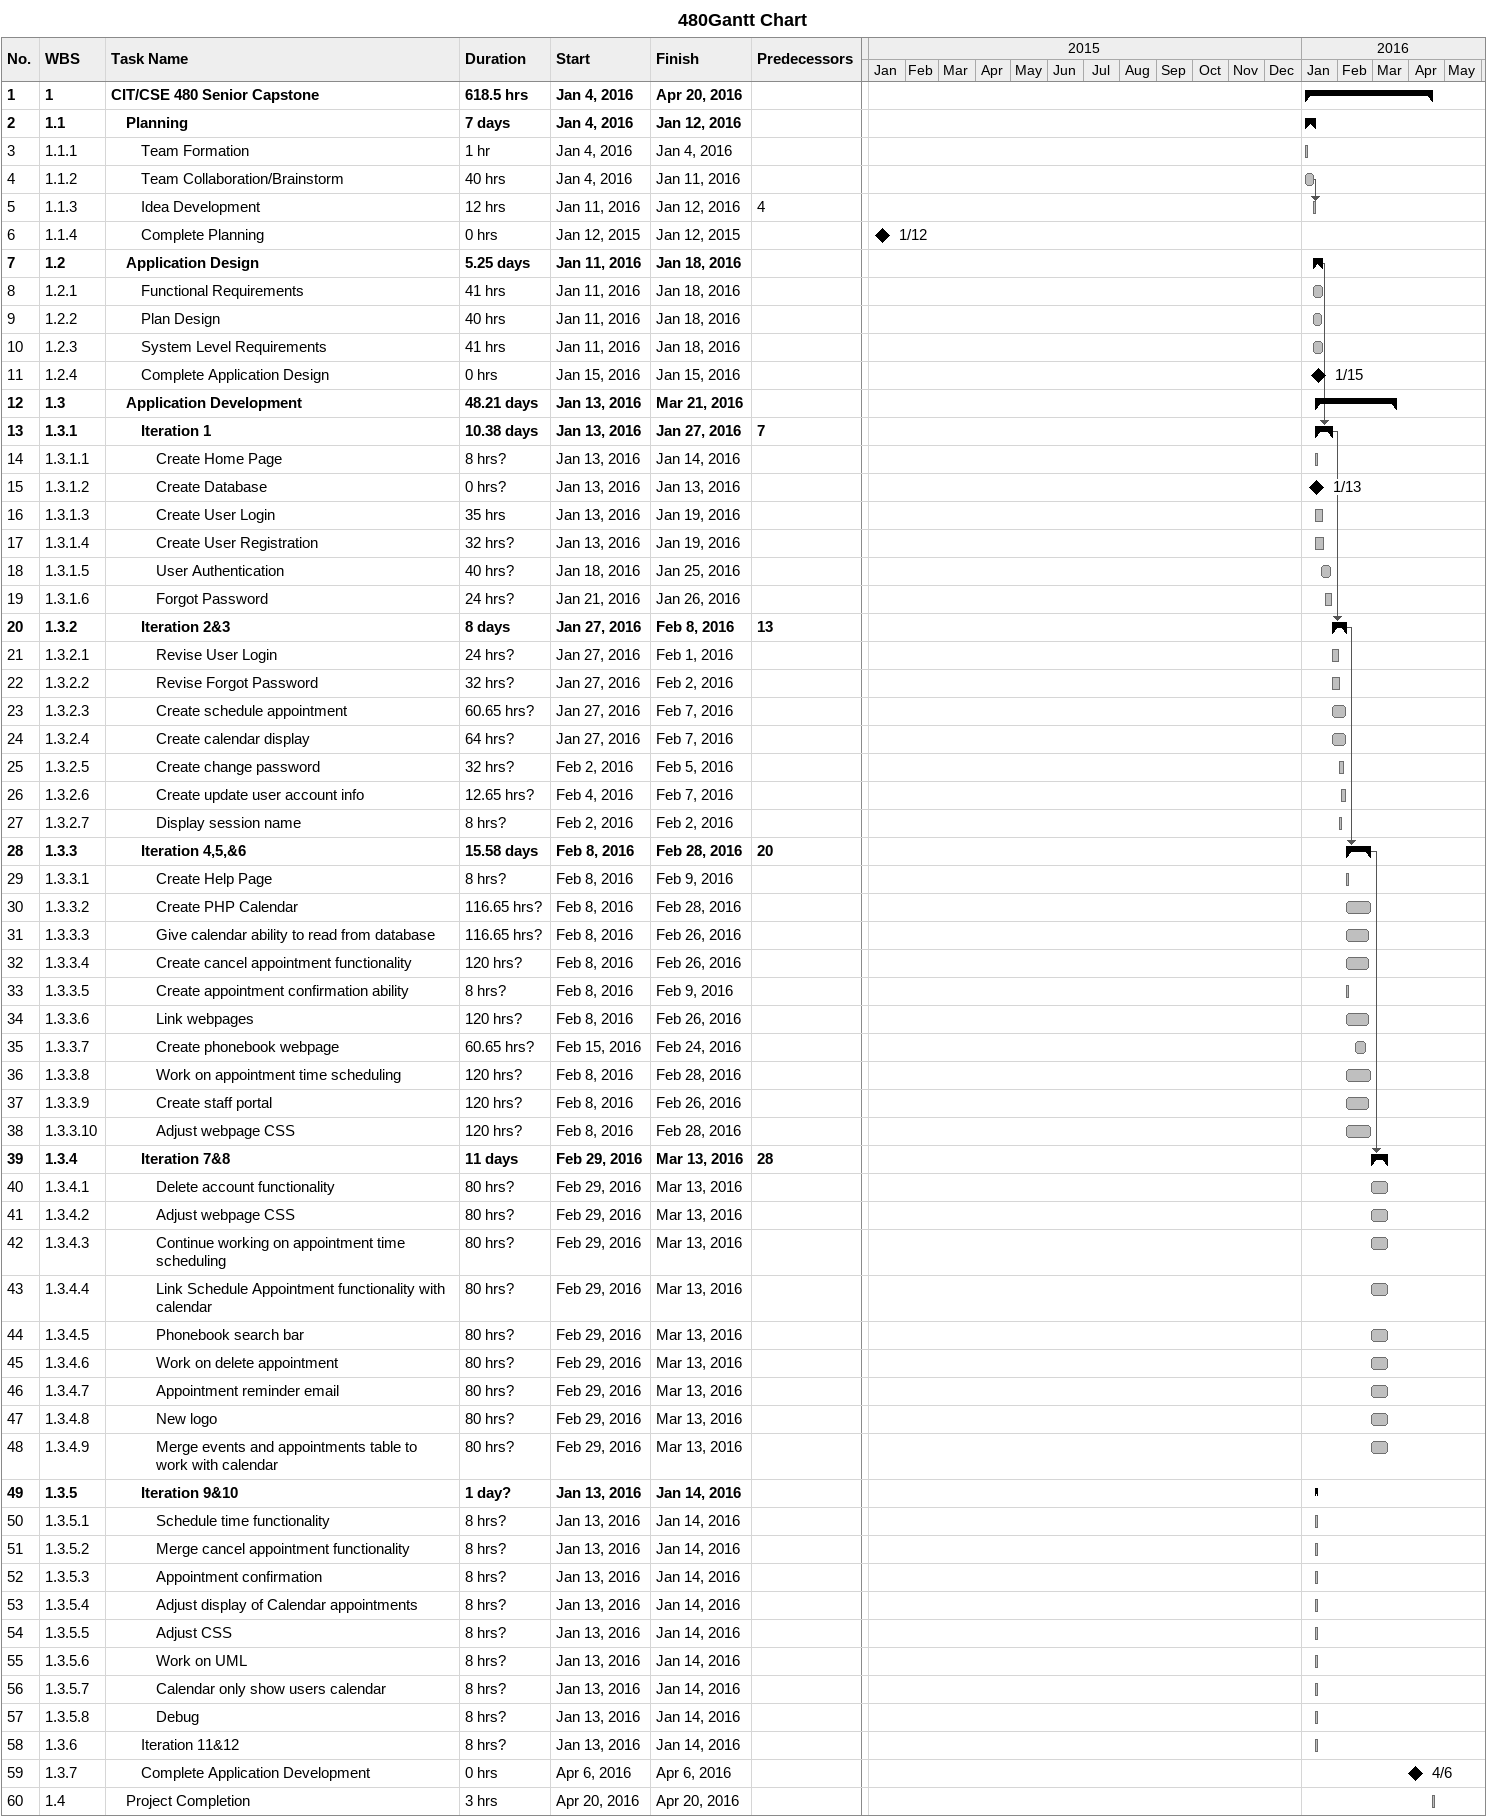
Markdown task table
480Gantt Chart

| ID | WBS | Task | Duration | Start | Finish | Predecessors |
|---|---|---|---|---|---|---|
| 1 | 1 | **CIT/CSE 480 Senior Capstone** | 618.5h | 2016-01-04 | 2016-04-20 |  |
| 2 | 1.1 | **Planning** | 7d | 2016-01-04 | 2016-01-12 |  |
| 3 | 1.1.1 | Team Formation | 1h | 2016-01-04 | 2016-01-04 |  |
| 4 | 1.1.2 | Team Collaboration/Brainstorm | 40h | 2016-01-04 | 2016-01-11 |  |
| 5 | 1.1.3 | Idea Development | 12h | 2016-01-11 | 2016-01-12 | 4 |
| 6 | 1.1.4 | Complete Planning | 0h | 2015-01-12 | 2015-01-12 |  |
| 7 | 1.2 | **Application Design** | 5.25d | 2016-01-11 | 2016-01-18 |  |
| 8 | 1.2.1 | Functional Requirements | 41h | 2016-01-11 | 2016-01-18 |  |
| 9 | 1.2.2 | Plan Design | 40h | 2016-01-11 | 2016-01-18 |  |
| 10 | 1.2.3 | System Level Requirements | 41h | 2016-01-11 | 2016-01-18 |  |
| 11 | 1.2.4 | Complete Application Design | 0h | 2016-01-15 | 2016-01-15 |  |
| 12 | 1.3 | **Application Development** | 48.21d | 2016-01-13 | 2016-03-21 |  |
| 13 | 1.3.1 | **Iteration 1** | 10.38d | 2016-01-13 | 2016-01-27 | 7 |
| 14 | 1.3.1.1 | Create Home Page | 8h? | 2016-01-13 | 2016-01-14 |  |
| 15 | 1.3.1.2 | Create Database | 0h? | 2016-01-13 | 2016-01-13 |  |
| 16 | 1.3.1.3 | Create User Login | 35h | 2016-01-13 | 2016-01-19 |  |
| 17 | 1.3.1.4 | Create User Registration | 32h? | 2016-01-13 | 2016-01-19 |  |
| 18 | 1.3.1.5 | User Authentication | 40h? | 2016-01-18 | 2016-01-25 |  |
| 19 | 1.3.1.6 | Forgot Password | 24h? | 2016-01-21 | 2016-01-26 |  |
| 20 | 1.3.2 | **Iteration 2&3** | 8d | 2016-01-27 | 2016-02-08 | 13 |
| 21 | 1.3.2.1 | Revise User Login | 24h? | 2016-01-27 | 2016-02-01 |  |
| 22 | 1.3.2.2 | Revise Forgot Password | 32h? | 2016-01-27 | 2016-02-02 |  |
| 23 | 1.3.2.3 | Create schedule appointment | 60.65h? | 2016-01-27 | 2016-02-07 |  |
| 24 | 1.3.2.4 | Create calendar display | 64h? | 2016-01-27 | 2016-02-07 |  |
| 25 | 1.3.2.5 | Create change password | 32h? | 2016-02-02 | 2016-02-05 |  |
| 26 | 1.3.2.6 | Create update user account info | 12.65h? | 2016-02-04 | 2016-02-07 |  |
| 27 | 1.3.2.7 | Display session name | 8h? | 2016-02-02 | 2016-02-02 |  |
| 28 | 1.3.3 | **Iteration 4,5,&6** | 15.58d | 2016-02-08 | 2016-02-28 | 20 |
| 29 | 1.3.3.1 | Create Help Page | 8h? | 2016-02-08 | 2016-02-09 |  |
| 30 | 1.3.3.2 | Create PHP Calendar | 116.65h? | 2016-02-08 | 2016-02-28 |  |
| 31 | 1.3.3.3 | Give calendar ability to read from database | 116.65h? | 2016-02-08 | 2016-02-26 |  |
| 32 | 1.3.3.4 | Create cancel appointment functionality | 120h? | 2016-02-08 | 2016-02-26 |  |
| 33 | 1.3.3.5 | Create appointment confirmation ability | 8h? | 2016-02-08 | 2016-02-09 |  |
| 34 | 1.3.3.6 | Link webpages | 120h? | 2016-02-08 | 2016-02-26 |  |
| 35 | 1.3.3.7 | Create phonebook webpage | 60.65h? | 2016-02-15 | 2016-02-24 |  |
| 36 | 1.3.3.8 | Work on appointment time scheduling | 120h? | 2016-02-08 | 2016-02-28 |  |
| 37 | 1.3.3.9 | Create staff portal | 120h? | 2016-02-08 | 2016-02-26 |  |
| 38 | 1.3.3.10 | Adjust webpage CSS | 120h? | 2016-02-08 | 2016-02-28 |  |
| 39 | 1.3.4 | **Iteration 7&8** | 11d | 2016-02-29 | 2016-03-13 | 28 |
| 40 | 1.3.4.1 | Delete account functionality | 80h? | 2016-02-29 | 2016-03-13 |  |
| 41 | 1.3.4.2 | Adjust webpage CSS | 80h? | 2016-02-29 | 2016-03-13 |  |
| 42 | 1.3.4.3 | Continue working on appointment time scheduling | 80h? | 2016-02-29 | 2016-03-13 |  |
| 43 | 1.3.4.4 | Link Schedule Appointment functionality with calendar | 80h? | 2016-02-29 | 2016-03-13 |  |
| 44 | 1.3.4.5 | Phonebook search bar | 80h? | 2016-02-29 | 2016-03-13 |  |
| 45 | 1.3.4.6 | Work on delete appointment | 80h? | 2016-02-29 | 2016-03-13 |  |
| 46 | 1.3.4.7 | Appointment reminder email | 80h? | 2016-02-29 | 2016-03-13 |  |
| 47 | 1.3.4.8 | New logo | 80h? | 2016-02-29 | 2016-03-13 |  |
| 48 | 1.3.4.9 | Merge events and appointments table to work with calendar | 80h? | 2016-02-29 | 2016-03-13 |  |
| 49 | 1.3.5 | **Iteration 9&10** | 1d? | 2016-01-13 | 2016-01-14 |  |
| 50 | 1.3.5.1 | Schedule time functionality | 8h? | 2016-01-13 | 2016-01-14 |  |
| 51 | 1.3.5.2 | Merge cancel appointment functionality | 8h? | 2016-01-13 | 2016-01-14 |  |
| 52 | 1.3.5.3 | Appointment confirmation | 8h? | 2016-01-13 | 2016-01-14 |  |
| 53 | 1.3.5.4 | Adjust display of Calendar appointments | 8h? | 2016-01-13 | 2016-01-14 |  |
| 54 | 1.3.5.5 | Adjust CSS | 8h? | 2016-01-13 | 2016-01-14 |  |
| 55 | 1.3.5.6 | Work on UML | 8h? | 2016-01-13 | 2016-01-14 |  |
| 56 | 1.3.5.7 | Calendar only show users calendar | 8h? | 2016-01-13 | 2016-01-14 |  |
| 57 | 1.3.5.8 | Debug | 8h? | 2016-01-13 | 2016-01-14 |  |
| 58 | 1.3.6 | Iteration 11&12 | 8h? | 2016-01-13 | 2016-01-14 |  |
| 59 | 1.3.7 | Complete Application Development | 0h | 2016-04-06 | 2016-04-06 |  |
| 60 | 1.4 | Project Completion | 3h | 2016-04-20 | 2016-04-20 |  |
